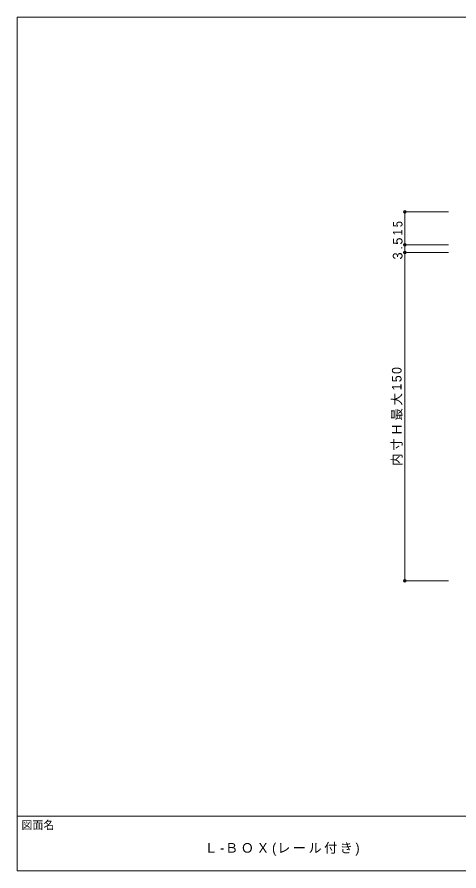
# Model space of a CAD drawing. Units: millimetres at full size, sheet at 1:2; details may follow other scales. Extents: x -623 to 282, y -195 to 195.
# Drawn here: x -282 to -80.3, y -195 to 195 of the extents above; entities that cross this region are included whole.
import ezdxf
from ezdxf.enums import TextEntityAlignment as Align

# ---------------------------------------------------------------- set-up
doc = ezdxf.new("R2010")
doc.units = ezdxf.units.MM
doc.header["$LTSCALE"] = 2
doc.header["$PDMODE"] = 32
doc.header["$PDSIZE"] = 1.2
for name, color, linetype, lineweight in [('4-3_寸法', 4, 'Continuous', 9), ('F-0_図面枠', 5, 'Continuous', 9), ('F-5_F-5ﾚｲﾔ', 7, 'Continuous', 9)]:
    doc.layers.add(name, color=color, linetype=linetype, lineweight=lineweight)
doc.styles.add('HGｺﾞｼｯｸM', font='')
doc.styles.get('HGｺﾞｼｯｸM').set_extended_font_data('HGｺﾞｼｯｸM')

msp = doc.modelspace()

# ---------------------------------------------------------------- linework, layer by layer
at = {"layer": '4-3_寸法'}
for p, q in [((-105, 106), (-105, 91)), ((-105, 106), (-85, 106)), ((-105, 91), (-85, 91)), ((-105, 91), (-105, 87.5)), ((-105, 87.5), (-85, 87.5)), ((-105, 87.5), (-105, -62.5)), ((-105, -62.5), (-85, -62.5))]:
    msp.add_line(p, q, dxfattribs=at)
for p in [(-105, 106), (-105, 91), (-105, 87.5), (-105, -62.5)]:
    msp.add_point(p, dxfattribs=at)
at = {"layer": 'F-0_図面枠'}
for p, q in [((-282, 195), (282, 195)), ((-282, -195), (-282, 195)), ((-282, -170), (282, -170)), ((282, -195), (-282, -195))]:
    msp.add_line(p, q, dxfattribs=at)

# ---------------------------------------------------------------- texts
at = {"layer": '4-3_寸法', "color": 7, "char_height": 4.399, "attachment_point": 7, "rotation": 90, "style": 'HGｺﾞｼｯｸM'}
for s, insert in [('\\T1.36;\\W0.85;15', (-106, 95.25)), ('\\T1.38;3.5', (-106, 84.25)), ('\\T1.21;\\W0.95;内寸Ｈ最大150', (-106, -10))]:
    msp.add_mtext(s, dxfattribs=dict(at, insert=insert))
at = {"layer": 'F-0_図面枠', "color": 7, "style": 'HGｺﾞｼｯｸM'}
msp.add_text('図面名', height=3.666, dxfattribs=at).set_placement((-280, -177), align=Align.BOTTOM_LEFT)
at = {"layer": 'F-5_F-5ﾚｲﾔ', "insert": (-196.5, -188), "char_height": 4.399, "attachment_point": 7, "style": 'HGｺﾞｼｯｸM'}
msp.add_mtext('\\T1.19;Ｌ-ＢＯＸ(レール付き)', dxfattribs=at)

doc.saveas('drawing.dxf')
